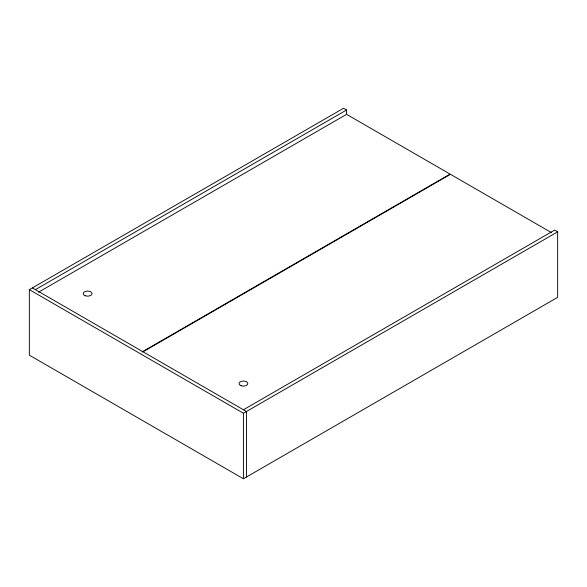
<?xml version="1.0" encoding="UTF-8"?>
<svg xmlns="http://www.w3.org/2000/svg" width="587" height="587" viewBox="0 0 587 587"><rect width="100%" height="100%" fill="white"/><g stroke="black" fill="none" stroke-linecap="round" stroke-linejoin="round"><path stroke-width="0.88" d="M243.422 409.77L554.642 230.089L557.65 231.828L557.65 297.345L243.422 478.765L29.35 355.172L29.35 289.655L343.578 108.235L346.587 109.974L346.587 114.524M35.367 289.655L346.587 109.974M38.441 292.245L346.587 114.34L450.097 174.104L141.951 352.009M143.089 351.752L450.442 174.302L551.582 232.694M29.35 289.655L243.422 413.248L557.65 231.828M32.358 287.916L246.43 411.509L246.43 477.026M243.422 413.248L243.422 478.765M241.118 385.718A4.38 2.531 0 0 0 247.802 383.641A4.38 2.531 0 0 0 241.345 381.337A4.38 2.531 0 0 0 241.118 385.718M85.335 295.775A4.38 2.531 0 0 0 92.02 293.698A4.38 2.531 0 0 0 85.563 291.394A4.38 2.531 0 0 0 85.335 295.775"/></g></svg>
